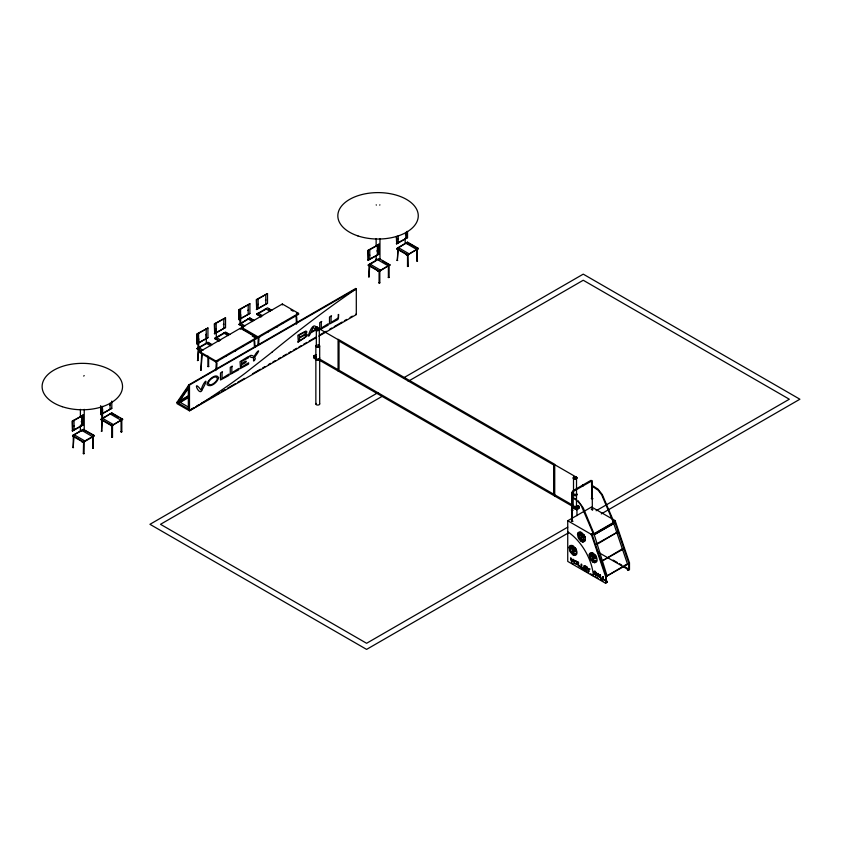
<?xml version="1.0" encoding="UTF-8"?>
<svg xmlns="http://www.w3.org/2000/svg" width="842" height="842" viewBox="0 0 842 842"><rect width="100%" height="100%" fill="white"/><g stroke="black" fill="none" stroke-linecap="round" stroke-linejoin="round"><path stroke-width="1.26" d="M571.781 520.935L572.444 521.124L571.75 521.03L571.75 492.896M591.768 498.453L592.347 498.727L591.737 498.548L591.547 481.056L573.391 491.37L572.497 492.591M74.043 436.009L73.159 447.723L73.338 435.503L74.001 435.767M102.471 419.59L101.598 431.304L101.756 419.19L102.314 419.127M198.596 348.914L197.723 360.629L198.354 348.356M369.775 265.272L368.901 276.986L369.049 264.862L369.617 264.798M397.487 248.443L398.192 248.958L397.329 260.567L397.961 248.295M282.259 322.907L282.944 322.886M202.238 354.324L200.891 370.185L201.648 354.345M215.815 370.638L216.289 362.786M216.605 369.333L217.004 362.797M257.873 345.094L258.273 338.558M258.578 345.094L258.978 338.568M571.75 492.517L572.992 490.718L590.8 480.435L592.126 480.614L592.347 509.673L591.737 509.442L592.347 509.673M622.954 549.226L622.596 548.731L601.946 561.046L622.901 549.31L622.596 548.731M627.806 564.308L627.553 563.708L606.661 576.149L627.806 564.308L627.511 563.73M576.486 507.158L576.528 477.551M576.644 477.856L575.896 476.73M577.559 506.452L578.391 506.2L578.791 507.547M316.15 327.759L316.897 327.58M316.424 328.475L317.297 328.201M316.497 328.801A1.8 1.042 0 0 1 316.866 328.633L317.518 328.033M575.36 478.267L575.833 476.688M575.633 478.424L576.17 476.951M581.254 566.982C580.033 563.266 582.717 562.73 581.601 567.15L583.811 568.929L581.106 567.203M338.231 314.498L338.431 318.139L338.663 314.466M102.577 418.242L102.524 409.423M197.944 342.778L197.944 347.999L198.68 347.578L198.68 338.8M206.258 334.348L205.743 334.653M377.479 250.811L376.837 250.969M72.812 447.502L73.549 447.502M101.24 431.083L101.987 431.083M197.375 360.408L198.112 360.408M368.543 276.755L369.28 276.765M396.982 260.346L397.719 260.346M84.021 453.68L83.337 453.596L84.074 453.575L84.074 441.376L83.4 441.797L94.199 435.567L83.369 429.315L73.391 435.093M92.652 448.27L93.388 448.197L92.652 448.27L92.652 436.451M93.367 448.26L92.999 436.219M111.786 437.23L111.807 425.399L112.502 424.968L112.512 437.156L111.786 437.23L112.512 437.156M121.08 431.799L121.08 420.032L121.806 419.59L121.816 431.788L121.08 431.799L121.816 431.788M207.911 366.554L208.637 366.481L207.911 366.554L207.9 356.029M208.627 366.533L208.637 357.934M379.079 282.901L379.1 271.082L379.805 270.64L379.816 282.838L379.079 282.901L379.816 282.838M388.383 277.481L388.383 265.704L389.099 265.272L389.12 277.46L388.383 277.481L389.12 277.46M408.244 266.419L407.507 266.43L408.244 266.419L407.865 254.442M417.169 249.064L417.169 261.262L416.822 249.295L417.548 248.853M200.701 370.006L201.291 369.975M596.925 544.385L596.631 543.816L617.302 532.239L596.883 544.416L596.683 543.827M602.283 561.193L601.946 560.656M616.997 532.049L617.302 532.628M607.124 581.306L606.472 581.054L606.956 581.38M606.608 581.854L607.198 582.422L606.924 581.969M627.311 569.034L627.922 569.329L627.364 569.013M628.048 570.255L627.543 570.455M575.297 477.004L575.244 477.677M575.297 477.172L575.97 476.698M584.832 536.68L584.695 536.986A6.81 3.936 60 0 0 583.548 534.333M316.171 327.612L316.771 327.485M316.329 345.557L316.329 327.822L317.118 327.222M198.544 349.093L197.881 348.504M316.581 337.442L189.482 410.822L176.967 403.602L176.967 402.381L188.345 385.689L356.303 288.817L356.303 314.613L318.855 336.137M180.767 398.287L186.461 389.941M177.536 402.708L188.345 386.92L188.345 408.949L177.536 402.708L189.355 395.887M189.292 387.004L179.209 401.75L179.209 402.971L189.355 397.108M102.556 409.591L102.008 409.728M198.649 338.968L198.133 339.042M110.744 425.515L111.281 425.652M406.402 254.81L407.002 255.031L406.233 254.726M416.832 261.009L417.558 261.041M242.78 345.641L243.243 345.652M606.966 576.349L606.661 575.76M575.233 477.035L576.16 477.351L575.991 478.33M102.356 419.832L101.756 419.19M216.141 338.937L215.962 338.189M316.613 327.927L316.803 327.254M317.192 328.58L316.55 328.612M272.198 352.019L245.148 373.238A646.793 373.427 -60 0 1 189.482 410.812L189.482 385.131L188.913 384.794L188.913 410.496M576.781 505.968L575.896 506.474M82.232 441.966L82.842 442.187L82.063 441.882M377.963 271.229L378.574 271.45L377.795 271.145M83.337 453.596L83.6 441.65M93.378 436.009L92.82 436.335M369.122 264.356L379.1 258.568L389.93 264.83L379.079 271.071L379.795 270.64M389.109 265.272L388.572 265.598M197.102 343.936L197.102 334.242L207.932 327.991L207.932 337.684L197.102 343.936L196.691 334.011L207.932 327.991M214.699 333.769L214.699 324.075L225.53 317.823L225.53 327.517L214.699 333.769L214.289 323.844L225.53 317.823M239.075 319.697L239.075 310.003L249.906 303.752L249.906 313.445L239.075 319.697L238.665 309.772L249.906 303.752M72.538 431.03L72.538 421.337L83.369 415.085L83.369 424.778L72.538 431.03L72.128 421.105L83.369 415.085M256.673 309.54L256.673 299.847L267.514 293.584L267.514 303.278L256.673 309.54L256.273 299.605L267.514 293.584M100.566 405.897L100.966 414.611L111.807 408.359L111.807 401.087M368.27 260.294L368.27 250.6L379.1 244.338L379.1 254.042L368.27 260.294L367.859 250.358L379.1 244.338M396.298 236.37L396.708 243.875L407.539 237.623L407.539 231.561M201.427 351.44L197.102 348.472L207.932 342.21L212.258 344.715M219.036 341.273L214.699 338.305L225.53 332.053L229.866 334.558M243.412 327.201L239.075 324.233L249.906 317.981L254.242 320.486M261.009 317.045L256.673 314.066L267.514 307.814L271.84 310.319M111.807 412.896L110.197 413.959L121.027 420.211L122.637 419.148L111.807 412.896L100.966 419.621L102.577 418.348L113.417 424.61L121.027 420.211M407.539 242.159L405.928 243.212L416.758 249.474L418.369 248.411L407.539 242.159L396.708 248.874L398.319 247.611L409.149 253.863L416.758 249.474M196.691 343.704L207.932 337.684M214.289 333.537L225.53 327.517M238.665 319.465L249.906 313.445M256.273 309.298L267.514 303.278M205.574 343.599L206.301 343.178L206.311 334.463M215.563 337.831L216.289 337.41L216.289 328.633L215.826 328.906M223.172 333.443L223.898 333.022M240.107 314.813L240.665 314.561L240.675 323.328L239.928 323.76L239.917 318.539M247.548 319.371L248.274 318.95M257.536 313.603L258.262 313.182M265.146 309.203L265.883 308.782M197.102 348.935L207.932 342.683L210.1 343.936M214.699 338.779L225.53 332.516L227.698 333.769M239.075 324.707L249.906 317.981M256.673 314.54L266.43 308.909M199.722 351.693L240.349 328.243L256.6 337.621L256.6 338.558L215.973 362.018L199.722 352.63L199.722 351.693L215.973 361.071L256.6 337.621M241.707 327.454L282.323 304.004L298.573 313.382L298.573 314.329L257.957 337.779L241.707 328.401L241.707 327.454L257.957 336.842L298.573 313.382M72.128 430.799L83.369 424.778M100.566 414.38L111.807 408.359M367.859 260.052L379.1 254.042M396.298 243.643L407.539 237.623M110.176 413.864L101.829 418.674L101.819 413.454M397.561 247.937L405.907 243.117M84.979 441.019L74.149 434.767L72.538 435.567L83.369 429.778L94.199 435.567M380.71 270.282L369.88 264.03L368.27 265.293L375.848 260.915M94.199 436.03L83.369 442.292L72.538 436.03M122.637 419.148L111.807 425.873L100.966 419.621M389.93 264.83L379.1 271.545L368.27 265.293M418.369 248.411L407.539 255.137L396.708 248.874M188.913 384.794L355.734 288.48L356.303 288.817A1020.315 589.084 -60 0 0 272.198 351.988M176.967 402.381L188.787 395.561M180.377 401.634L188.313 397.056M317.192 326.991L317.455 328.717M337.684 339.4L316.434 327.117L316.624 328.885L316.803 327.338M191.187 409.191L193.45 407.875M196.86 405.907L199.122 404.602M201.396 403.286L204.806 401.329M207.069 400.013L209.342 398.708M211.605 397.392L215.015 395.424M217.289 394.119L219.552 392.804M221.825 391.498L225.224 389.53M227.498 388.225L235.444 383.636M237.707 382.321L244.517 378.395M252.463 373.806L260.41 369.217M262.683 367.912L264.946 366.596M268.356 364.639L270.619 363.323M272.892 362.018L275.166 360.702M278.565 358.734L280.839 357.429M283.101 356.113L286.512 354.156M288.785 352.84L291.048 351.535M293.321 350.219L296.721 348.251M298.994 346.946L301.268 345.63M303.53 344.325L306.941 342.357M309.203 341.052L316.013 337.116M319.423 335.148L326.233 331.222M329.632 329.254L331.906 327.948M334.179 326.633L342.115 322.044M344.389 320.739L346.662 319.423M350.062 317.455L352.335 316.15M313.729 355.998L315.266 356.882L316.034 356.44L316.034 358.408L315.266 358.85L313.729 357.966L313.729 355.998L316.15 354.608M315.266 358.355L313.919 357.576L313.919 355.998L316.15 354.703M377.932 392.677L149.939 524.313L366.596 649.393L568.361 532.912M404.023 377.616L583.243 274.145L799.9 399.224L601.272 513.904M382.11 396.372L160.517 524.313L366.596 643.288L567.729 527.166M408.244 381.289L583.243 280.249L789.322 399.224L596.136 510.757M575.928 477.94L576.475 477.961L576.086 477.067M575.139 506.916L577.549 505.526L579.086 506.41L579.086 508.379L576.675 509.778L575.139 508.884L575.139 506.916L576.675 507.8L579.086 506.41M591.947 534.607L591.947 533.986L606.303 576.275L606.303 582.927L605.651 583.296L567.74 561.414L567.74 520.756L591.568 507M594.115 534.765L613.66 523.482L613.66 522.85L594.115 534.144L594.115 534.765L613.797 523.556L613.797 522.303L594.252 533.596L593.442 533.123L591.294 534.365L567.74 520.756M597.294 551.71L628.837 569.918L629.479 569.539L629.479 562.898L615.134 520.598L612.987 521.84L613.797 522.303M594.115 534.144L593.442 533.754L591.294 534.986L591.294 534.365L605.651 576.654L605.651 583.296M605.651 576.654L606.303 576.275M628.837 569.918L628.837 563.266L629.479 562.898M574.17 560.256L576.896 561.677A2.126 1.231 60 0 1 577.223 562.382M396.708 248.411L407.539 254.663L409.149 253.863M113.417 424.61L111.807 425.399L100.966 419.148M571.823 509.947L572.444 510.126L571.823 509.947L571.823 520.893M258.062 314.75L257.484 314.003L258.094 314.161M316.613 327.349L316.624 328.885M240.38 324.938L239.854 324.275L240.423 324.212M265.409 300.268L265.883 300.005M606.672 574.676L606.135 574.76L606.703 574.718L594.326 534.944M576.054 478.288L575.254 477.456M627.069 562.793L613.734 523.471M606.787 582.306L606.356 582.148M405.349 234.592L405.907 234.339M397.74 238.981L398.255 238.686M369.301 255.4L369.859 255.158M257.715 304.646L258.231 304.351M247.716 310.414L248.243 310.119M223.351 324.486L223.867 324.191M109.618 405.328L110.176 405.086M81.179 421.747L81.695 421.442M73.57 426.136L74.128 425.894M575.781 478.161L575.349 477.635M316.918 327.275L317.571 328.043M316.634 327.885L317.245 328.548M613.839 521.787L602.314 494.612L598.009 489.139L592.158 485.424L591.947 486.066L598.252 490.318L601.735 494.938L613.197 521.998M591.947 486.066L592.284 485.497M576.602 499.485L571.96 497.169L576.254 500.085M571.96 497.611L572.328 497.096M408.623 243.243L418.369 248.874M382.352 260.915L389.93 265.293M377.49 259.631L388.32 265.883M368.27 264.83L379.1 271.082M355.734 314.182L356.303 314.508M290.995 309.951L293.163 311.193M296.405 313.077L298.573 314.329M555.131 464.942L576.023 477.004M268.587 308.909L270.756 310.161M265.904 308.877L270.229 311.382M258.284 313.277L262.62 315.771M592.694 507.642L615.134 520.598M256.673 314.066L261.009 316.571M577.549 505.632L578.907 506.41L578.907 507.989L576.675 509.273L575.318 508.494L575.318 506.916L576.675 507.694L576.675 509.778M250.99 319.076L253.158 320.328M338.074 369.722L319.129 358.776L319.129 360.029L573.697 507A1.916 1.105 0 0 0 573.391 508.336A1.916 1.105 0 0 0 575.539 508.852M313.919 355.998L315.266 356.776L315.266 358.85M554.731 494.801L573.697 505.747L573.697 507M248.295 319.044L252.632 321.539M240.686 323.433L245.011 325.938M239.075 324.233L243.412 326.738M252.263 336.053L256.6 338.558M223.919 333.116L228.256 335.611M613.081 560.077L617.249 562.477M619.48 563.761L621.701 565.045M625.038 566.971L629.479 569.539M216.31 337.505L220.646 340.01M214.699 338.305L219.036 340.81M206.322 343.273L210.658 345.778M571.444 562.803L573.697 564.098M581.569 568.645L588.316 572.539M590.558 573.834L592.81 575.139M595.052 576.433L598.43 578.38M600.683 579.675L602.925 580.98M198.701 347.672L203.038 350.177M197.102 348.472L201.427 350.967M188.345 385.689L188.913 386.025M178.641 401.413L188.934 407.36M111.807 413.359L118.301 417.116M120.469 418.369L122.637 419.621M81.758 430.378L92.588 436.63M72.538 435.567L83.369 441.818M407.275 242.917L407.128 243.696M249.642 318.75L249.506 319.528M83.105 430.073L82.79 430.694M73.654 436.23L73.317 435.609M316.866 328.317A1.8 1.042 0 0 1 319.571 329.222A1.8 1.042 0 0 1 316.866 330.127A1.8 1.042 0 0 1 316.866 328.317L317.097 328.485M267.524 332.201L268.177 331.98M250.516 342.094L249.874 342.262M578.022 500.674L583.274 507.968L593.863 533.333M577.612 501.211L580.706 504.811M316.855 328.959C312.887 316.939 304.478 345.515 310.751 332.885L315.897 329.906L316.845 330.959L316.434 331.58M207.753 343.073L207.227 343.378M225.424 333.022L224.825 333.211M111.691 413.864L111.102 414.053M581.254 505.632L593.21 533.523M628.837 563.266L614.481 520.977L614.481 521.598M577.233 562.351L577.423 563.34A2.126 1.231 60 0 1 576.644 564.403L574.307 562.856A2.137 1.231 60 0 1 573.97 562.182L573.844 560.751A2.137 1.231 60 0 1 574.17 560.277M379.068 259.778L378.395 259.725M296.647 316.687L297.047 322.76M296.068 316.908L296.542 324.181M254.673 340.926L255.073 346.999M254.095 341.147L254.484 347.209M594.252 533.596L594.252 534.849M593.442 533.123L593.442 533.754M576.959 509.094L576.959 515.672M573.507 478.077L573.507 494.338M573.128 494.643L573.128 506.526M572.444 492.949L572.371 521.209M554.731 496.054L554.731 464.321L338.074 339.242L338.074 370.975M407.539 254.663L407.507 266.43M407.128 231.329L407.128 237.381M405.812 232.424L405.812 238.486M405.16 238.318L405.16 243.548M398.203 235.613L398.203 242.875M396.708 236.602L396.708 243.875M379.963 238.612L379.963 259.578M378.69 244.106L378.69 253.8M377.374 245.201L377.374 254.905M376.132 238.612L376.132 246.474M376.132 255.642L376.132 259.578M369.764 249.6L369.764 259.294M355.734 288.48L355.734 289.711M319.686 346.104L319.686 357.987M319.686 359.239L319.686 403.96M317.771 328.643A1.537 0.884 0 0 1 319.307 329.538L319.307 345.799M315.855 346.104L315.855 357.987M315.855 359.239L315.855 403.96M282.323 304.004L282.323 304.941M265.788 294.447L265.788 304.141M258.168 298.847L258.168 308.54M257.957 336.842L257.957 337.779M248.18 304.615L248.18 314.308M240.57 309.014L240.57 318.708M240.349 328.243L240.349 329.18M223.804 318.686L223.804 328.38M216.194 323.086L216.194 332.779M215.973 361.071L215.973 362.018M206.206 328.854L206.206 338.547M198.596 333.243L198.596 342.936M110.081 403.16L110.081 409.223M102.461 406.349L102.461 413.622M100.966 406.128L100.966 414.611M84.232 409.349L84.232 430.315M82.958 414.853L82.958 424.547M81.642 415.948L81.642 425.642M80.4 409.349L80.4 417.211M80.4 425.073L80.4 430.315M74.033 420.337L74.033 430.03M376.69 260.357A1.916 1.105 0 0 1 376.69 258.799M379.405 258.799A1.916 1.105 0 0 1 379.9 259.862M379.9 204.827A1.916 1.105 0 0 1 379.71 205.09M376.385 205.09A1.916 1.105 0 0 1 376.195 204.827M83.674 429.536A1.916 1.105 0 0 1 84.168 430.599M81.358 431.272A1.916 1.105 0 0 1 80.653 429.767M84.168 375.564A1.916 1.105 0 0 1 83.674 376.058M567.74 531.786A39.164 22.608 60 0 1 593.389 576.223M583.674 534.512A5.62 3.242 60 0 1 584.969 536.87M576.317 477.34A1.8 1.042 0 0 1 576.075 478.919A1.8 1.042 0 0 1 573.413 478.509A1.8 1.042 0 0 1 574.581 477.067M576.317 493.601A1.8 1.042 0 0 1 576.317 495.064A1.8 1.042 0 0 1 573.77 495.064A1.8 1.042 0 0 1 573.77 493.601M576.381 477.625A1.537 0.884 0 0 1 575.696 478.877A1.537 0.884 0 0 1 573.602 478.372A1.537 0.884 0 0 1 574.654 477.214M576.896 506.81A1.916 1.105 0 0 1 576.402 507.316M575.539 507.6A1.916 1.105 0 0 1 573.391 507.084A1.916 1.105 0 0 1 573.697 505.747M576.402 505.747A1.916 1.105 0 0 1 576.959 506.526M317.771 328.496A1.8 1.042 0 0 1 319.539 329.717A1.8 1.042 0 0 1 317.15 330.517A1.8 1.042 0 0 1 316.213 329.012M318.676 345.209A1.8 1.042 0 0 1 319.15 346.778A1.8 1.042 0 0 1 316.392 346.778A1.8 1.042 0 0 1 316.866 345.209M319.623 403.676A1.916 1.105 0 0 1 317.518 405.055A1.916 1.105 0 0 1 316.108 403.402M319.623 358.955A1.916 1.105 0 0 1 319.623 359.523M319.434 359.797A1.916 1.105 0 0 1 316.813 360.197A1.916 1.105 0 0 1 316.108 358.692M318.676 344.894A1.8 1.042 0 0 1 319.15 346.462A1.8 1.042 0 0 1 316.392 346.462A1.8 1.042 0 0 1 316.866 344.894M318.539 345.031A1.537 0.884 0 0 1 318.95 346.367A1.537 0.884 0 0 1 316.592 346.367A1.537 0.884 0 0 1 317.002 345.031M319.307 329.538A1.537 0.884 0 0 1 317.771 330.422A1.537 0.884 0 0 1 316.234 329.538M319.623 357.703A1.916 1.105 0 0 1 317.518 359.092A1.916 1.105 0 0 1 316.108 357.44M572.423 552.363L572.423 552.531A3.884 2.242 60 0 0 572.676 553.889A6.873 3.968 60 0 0 576.181 554.836A4.715 2.715 60 0 0 576.875 553.362A6.652 3.842 60 0 1 572.423 552.363M580.822 538.996L580.822 539.164A3.884 2.242 60 0 0 581.085 540.522A6.873 3.968 60 0 0 584.58 541.469A4.715 2.715 60 0 0 585.285 540.006A6.652 3.842 60 0 1 580.822 538.996M592.526 559.656L592.515 559.825A3.884 2.242 60 0 0 592.779 561.182A6.873 3.968 60 0 0 596.283 562.13A4.715 2.715 60 0 0 596.978 560.667A6.652 3.842 60 0 1 592.526 559.656M571.413 509.957L572.781 510.252L571.413 509.957M571.413 520.903L572.781 521.198L571.413 520.903M591.4 498.422L592.768 498.717L591.4 498.422M591.4 509.368L592.768 509.663L591.4 509.368M574.17 561.14L574.349 562.351A1.8 1.042 60 0 0 574.981 563.266C578.643 566.245 576.307 558.467 574.17 561.14M578.517 562.403L578.507 565.371L580.717 567.14L578.012 565.414L578.012 561.898L578.517 562.403M588.484 571.16L588.979 571.75L588.832 570.108C591.105 569.118 589.432 567.676 588.674 569.708L587.127 567.161L588.484 571.16M594.136 574.012C600.23 579.875 593.294 564.898 594.136 574.012M600.472 575.065L600.472 577.644L602.388 579.191L600.041 577.686L600.041 574.697L600.493 575.023M603.167 576.623L603.167 579.201C608.503 583.317 599.599 576.802 603.188 576.581M218.604 377.605C217.836 381.868 211.089 387.973 207.195 384.836A2.905 1.673 -60 0 1 207.3 383.078C208.563 379.51 216.194 372.806 218.604 377.605M596.304 574.676L594.441 574.17L594.441 573.013L596.304 574.676M208.332 382.899C209.037 387.909 216.815 381.984 217.383 378.879C216.699 373.816 208.879 379.774 208.332 382.899M222.067 372.459L222.035 378.437L229.013 374.08L229.013 375.406L220.478 380.005L220.478 372.953L222.488 371.785L222.067 372.459M231.845 366.817L231.824 372.785L238.802 368.428L238.802 369.764L230.266 374.353L230.266 367.301L232.276 366.144L231.845 366.817M253.568 360.292C252.663 362.534 256.768 358.945 254.673 357.145C262.936 346.241 255.947 351.735 254.158 356.819C251.284 353.451 245.822 356.987 253.568 357.776L253.568 360.292M298.3 341.442L297.847 342.315L306.793 336.284A1.779 1.021 -60 0 0 307.141 334.4L305.572 334.19L306.93 331.906L305.951 331.001L297.847 335.263L298.3 341.442M321.297 322.149L321.276 328.117L328.243 323.76L328.243 325.096L319.718 329.685L319.718 322.633L321.718 321.476L321.297 322.149M331.074 316.497L331.053 322.465L338.031 318.108L338.031 319.444L329.496 324.033L329.496 316.981L331.506 315.824L331.074 316.497M596.231 573.244L594.441 572.718L594.441 571.686L596.231 573.244M313.961 356.64C314.466 359.892 316.213 355.924 313.961 356.64M575.36 507.558C575.865 510.81 577.612 506.842 575.36 507.558M582.675 485.181L583.127 485.75L582.675 485.181M572.476 551.742L572.455 551.92A5.641 3.252 60 0 0 576.97 552.562A5.389 3.115 60 0 0 576.602 550.584A5.336 3.084 60 0 1 573.139 550.657A3.884 2.242 60 0 0 572.476 551.742M580.885 538.375L580.854 538.554A5.641 3.252 60 0 0 585.369 539.196A5.389 3.115 60 0 0 585.001 537.217A5.336 3.084 60 0 1 581.538 537.291A3.884 2.242 60 0 0 580.885 538.375M592.579 559.035L592.558 559.214A5.641 3.252 60 0 0 597.062 559.856A5.389 3.115 60 0 0 596.694 557.888A5.336 3.084 60 0 1 593.231 557.951A3.884 2.242 60 0 0 592.579 559.035M306.141 335.558L304.499 337.758L299.405 340.747L299.405 338.074L304.846 335.042L306.141 335.558M305.867 332.516L304.288 334.548L299.405 337.4L299.405 335.032L304.625 332.106L305.867 332.516M584.348 568.771L586.916 570.718L584.706 568.939L584.706 567.634L586.221 568.687L584.706 567.308L584.706 566.098C591.421 570.423 581.096 561.109 584.348 568.771M240.507 367.838L240.054 368.701L248.6 364.102L248.6 362.765L241.612 367.133L241.612 364.512C247.506 362.881 248.295 358.271 241.612 363.839L241.612 361.428L248.516 357.766L248.516 356.44L240.054 361.65L240.507 367.838M217.225 361.06L217.952 361.102L217.268 361.018M225.519 356.271L226.245 356.313L225.561 356.219M234.834 350.903L235.55 350.946L234.865 350.851M259.199 336.832L259.925 336.874L259.241 336.779M276.808 326.664L277.523 326.707L276.85 326.612M572.234 561.635C570.329 562.519 569.939 552.52 571.897 561.425C572.465 557.804 574.591 559.014 572.234 561.635M202.227 389.657C199.449 397.94 191.366 377.142 201.164 390.235C202.438 382.805 210.616 374.606 202.227 389.657M597.336 575.854C597.399 568.108 601.156 581.401 598.988 576.223L597.336 575.854M313.329 327.243L311.161 331.969L315.487 329.475L313.329 327.243M576.433 550.047L576.286 550.352A6.81 3.936 60 0 0 575.139 547.7A5.62 3.242 60 0 1 576.433 550.047M596.525 557.341L596.389 557.646A6.81 3.936 60 0 0 595.241 554.994A5.62 3.242 60 0 1 596.525 557.341M598.283 574.012L597.683 575.181L598.872 575.865L598.283 574.012M583.738 537.659L583.611 537.67A6.652 3.842 60 0 0 580.191 532.039A4.715 2.715 60 0 1 581.938 532.807A6.873 3.968 60 0 1 584.506 537.238A3.884 2.242 60 0 1 583.738 537.659M575.339 551.026L575.202 551.036A6.652 3.842 60 0 0 571.781 545.406A4.715 2.715 60 0 1 573.539 546.174A6.873 3.968 60 0 1 576.107 550.605A3.884 2.242 60 0 1 575.339 551.026M595.431 558.32L595.305 558.33A6.652 3.842 60 0 0 591.884 552.71A4.715 2.715 60 0 1 593.642 553.468A6.873 3.968 60 0 1 596.21 557.899A3.884 2.242 60 0 1 595.431 558.32M583.243 537.659L583.085 537.649A3.884 2.242 60 0 1 581.664 536.901A5.168 2.989 60 0 0 578.37 532.597A5.389 3.115 60 0 1 579.496 531.997A5.641 3.252 60 0 1 583.243 537.659M574.844 551.026L574.686 551.015A3.884 2.242 60 0 1 573.255 550.268A5.168 2.989 60 0 0 569.971 545.963A5.389 3.115 60 0 1 571.097 545.363A5.641 3.252 60 0 1 574.844 551.026M594.947 558.33L594.789 558.309A3.884 2.242 60 0 1 593.357 557.572A5.168 2.989 60 0 0 590.074 553.257A5.389 3.115 60 0 1 591.2 552.657A5.641 3.252 60 0 1 594.947 558.33M578.359 533.007L578.001 532.87A5.62 3.242 60 0 0 577.517 534.702A6.81 3.936 60 0 1 578.359 533.007M590.053 553.668L589.695 553.531A5.62 3.242 60 0 0 589.211 555.362A6.81 3.936 60 0 1 590.053 553.668M569.96 546.374L569.602 546.226A5.62 3.242 60 0 0 569.108 548.068A6.81 3.936 60 0 1 569.96 546.374M553.626 464.931L339.031 341.042L339.031 370.269L553.626 494.159L553.626 464.931M579.896 534.249L579.77 534.091A3.884 2.242 60 0 0 578.717 533.197A6.873 3.968 60 0 0 577.938 536.828A4.715 2.715 60 0 0 579.054 539.048A6.652 3.842 60 0 1 579.896 534.249M591.6 554.91L591.463 554.752A3.884 2.242 60 0 0 590.421 553.857A6.873 3.968 60 0 0 589.632 557.488A4.715 2.715 60 0 0 590.747 559.709A6.652 3.842 60 0 1 591.6 554.91M571.497 547.616L571.36 547.458A3.884 2.242 60 0 0 570.318 546.563A6.873 3.968 60 0 0 569.529 550.194A4.715 2.715 60 0 0 570.644 552.415A6.652 3.842 60 0 1 571.497 547.616M580.38 534.88L580.243 534.691A5.641 3.252 60 0 0 579.675 539.89A5.389 3.115 60 0 0 581.191 541.206A5.168 2.989 60 0 1 581.201 536.712A3.884 2.242 60 0 0 580.38 534.88M592.073 555.552L591.937 555.352A5.641 3.252 60 0 0 591.368 560.562A5.389 3.115 60 0 0 592.894 561.867A5.168 2.989 60 0 1 592.894 557.372A3.884 2.242 60 0 0 592.073 555.552M571.971 548.247L571.834 548.058A5.641 3.252 60 0 0 571.265 553.257A5.389 3.115 60 0 0 572.792 554.573A5.168 2.989 60 0 1 572.802 550.079A3.884 2.242 60 0 0 571.971 548.247M316.518 328.391L316.234 327.896L316.487 328.433M593.168 562.109L592.957 561.646A6.81 3.936 60 0 0 595.02 562.709A5.62 3.242 60 0 1 593.168 562.109M581.475 541.448L581.254 540.985A6.81 3.936 60 0 0 583.327 542.038A5.62 3.242 60 0 1 581.475 541.448M573.076 554.815L572.855 554.352A6.81 3.936 60 0 0 574.928 555.404A5.62 3.242 60 0 1 573.076 554.815M357.945 235.928A40.216 23.218 0 0 0 418.263 215.826A40.216 23.218 0 0 0 357.945 195.712A40.216 23.218 0 0 0 357.945 235.928M62.203 406.665A40.216 23.218 0 0 0 122.532 386.562A40.216 23.218 0 0 0 62.203 366.459A40.216 23.218 0 0 0 62.203 406.665M574.149 478.656A1.8 1.042 0 0 0 576.844 477.761A1.8 1.042 0 0 0 574.149 476.856A1.8 1.042 0 0 0 574.149 478.656M576.402 495.433A1.916 1.105 0 0 0 576.402 493.865A1.537 0.884 0 0 1 575.044 495.222A1.537 0.884 0 0 1 573.718 493.886A1.916 1.105 0 0 0 573.697 495.433A1.916 1.105 0 0 0 576.402 495.433"/></g></svg>
